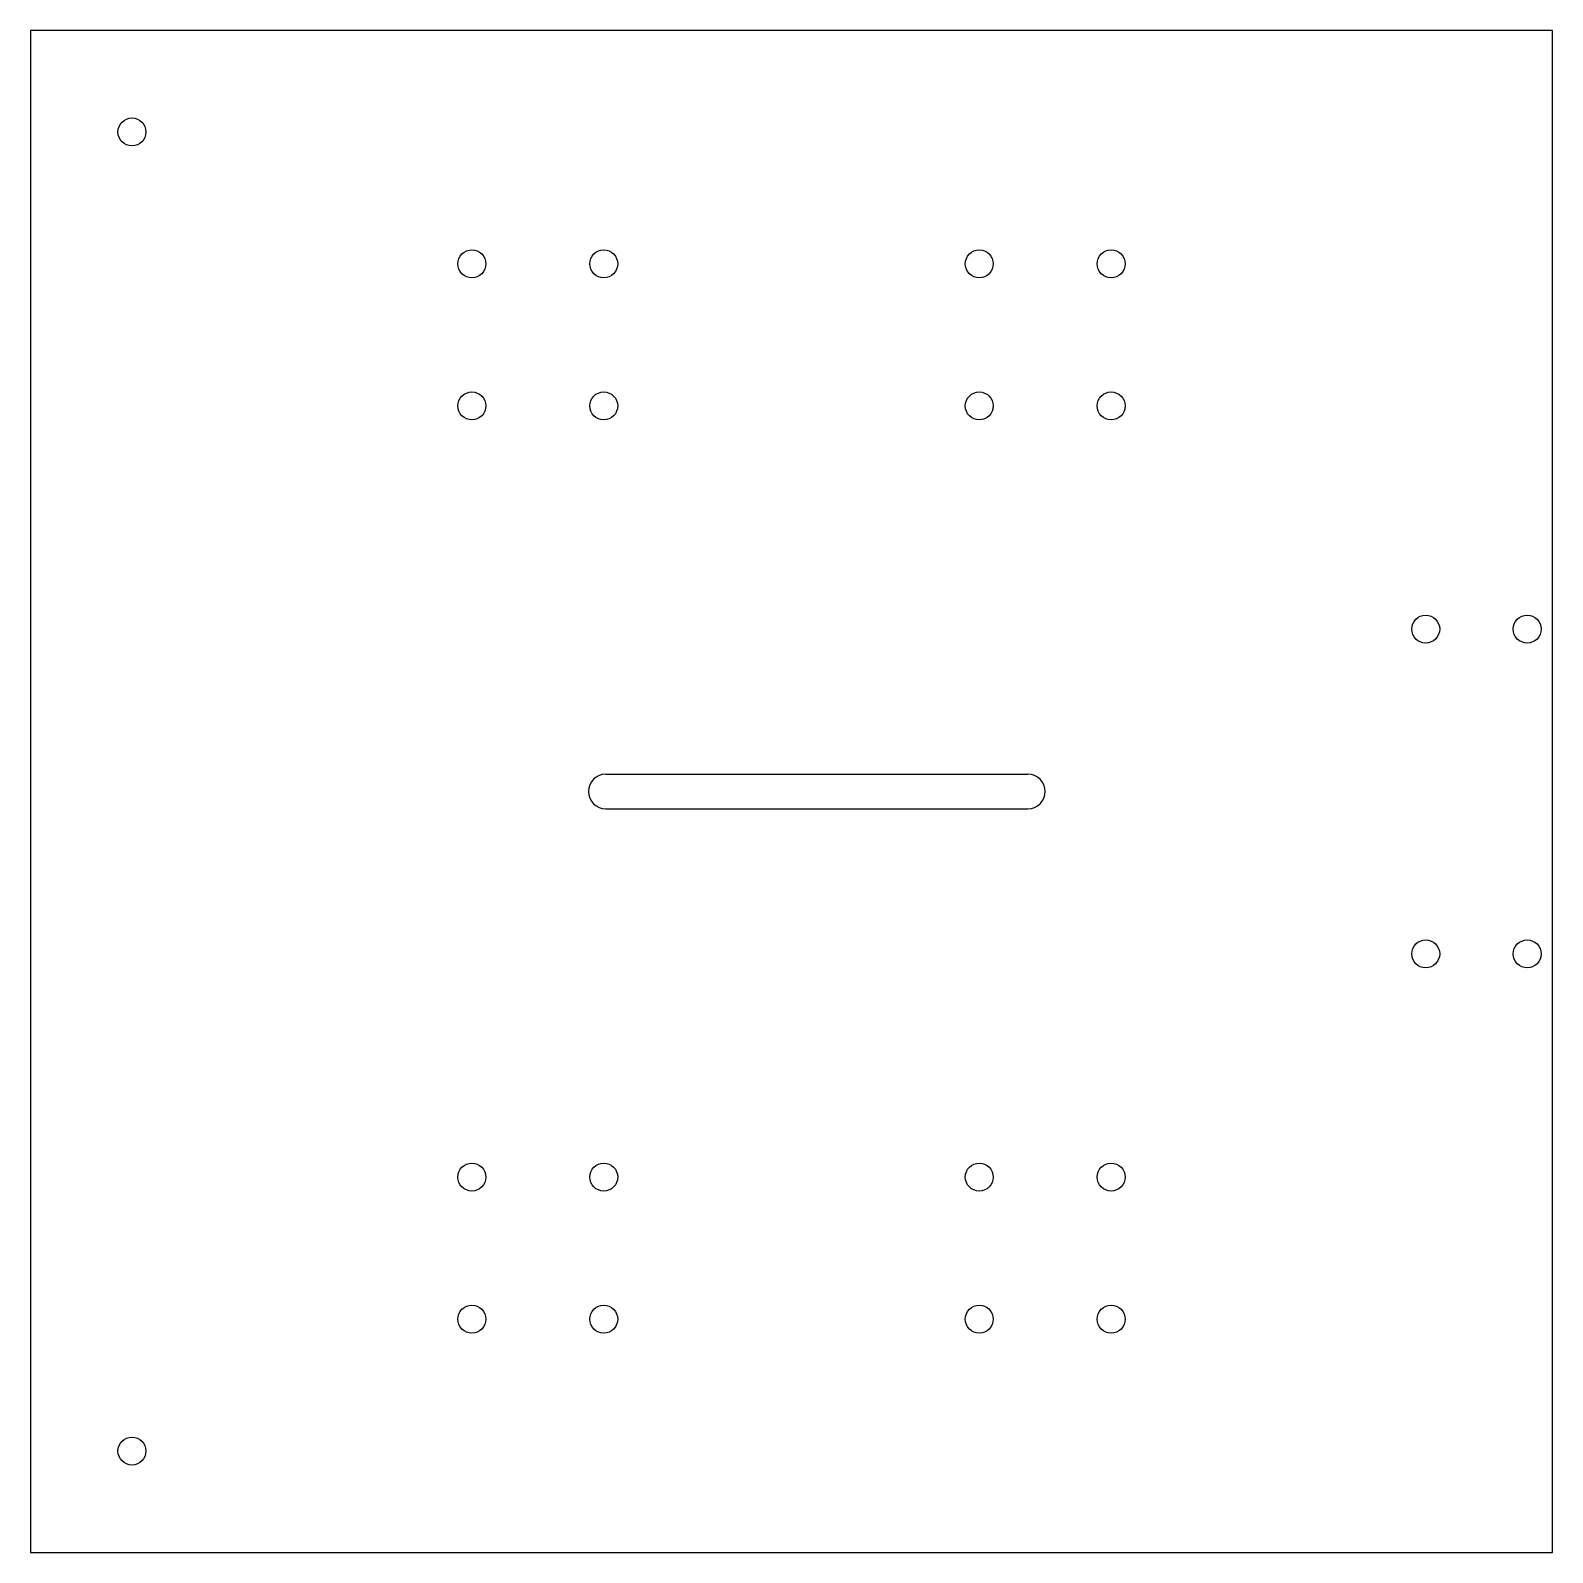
# Model space of a CAD drawing. Header units: millimetres. Extents: x -150 to 150, y -150 to 150.
import ezdxf

# ---------------------------------------------------------------- set-up
doc = ezdxf.new("R2010")
doc.units = ezdxf.units.MM

msp = doc.modelspace()

# ---------------------------------------------------------------- linework, layer by layer
for p, q in [((-36.6, 3.4), (46.6, 3.4)), ((-36.6, -3.4), (46.6, -3.4))]:
    msp.add_line(p, q)
msp.add_lwpolyline([(-150, -150), (150, -150), (150, 150), (-150, 150)], close=True)
for centre in [(-130, 130), (-63, 104), (-37, 104), (37, 104), (63, 104), (-63, 76), (-37, 76), (37, 76), (63, 76), (125, 32), (145, 32), (125, -32), (145, -32), (-63, -76), (-37, -76), (37, -76), (63, -76), (-63, -104), (-37, -104), (37, -104), (63, -104), (-130, -130)]:
    msp.add_circle(centre, 2.75)
for centre, start, end in [((-36.6, 0), 90, 270), ((46.6, 0), -90, 90)]:
    msp.add_arc(centre, 3.4, start, end)

doc.saveas('drawing.dxf')
